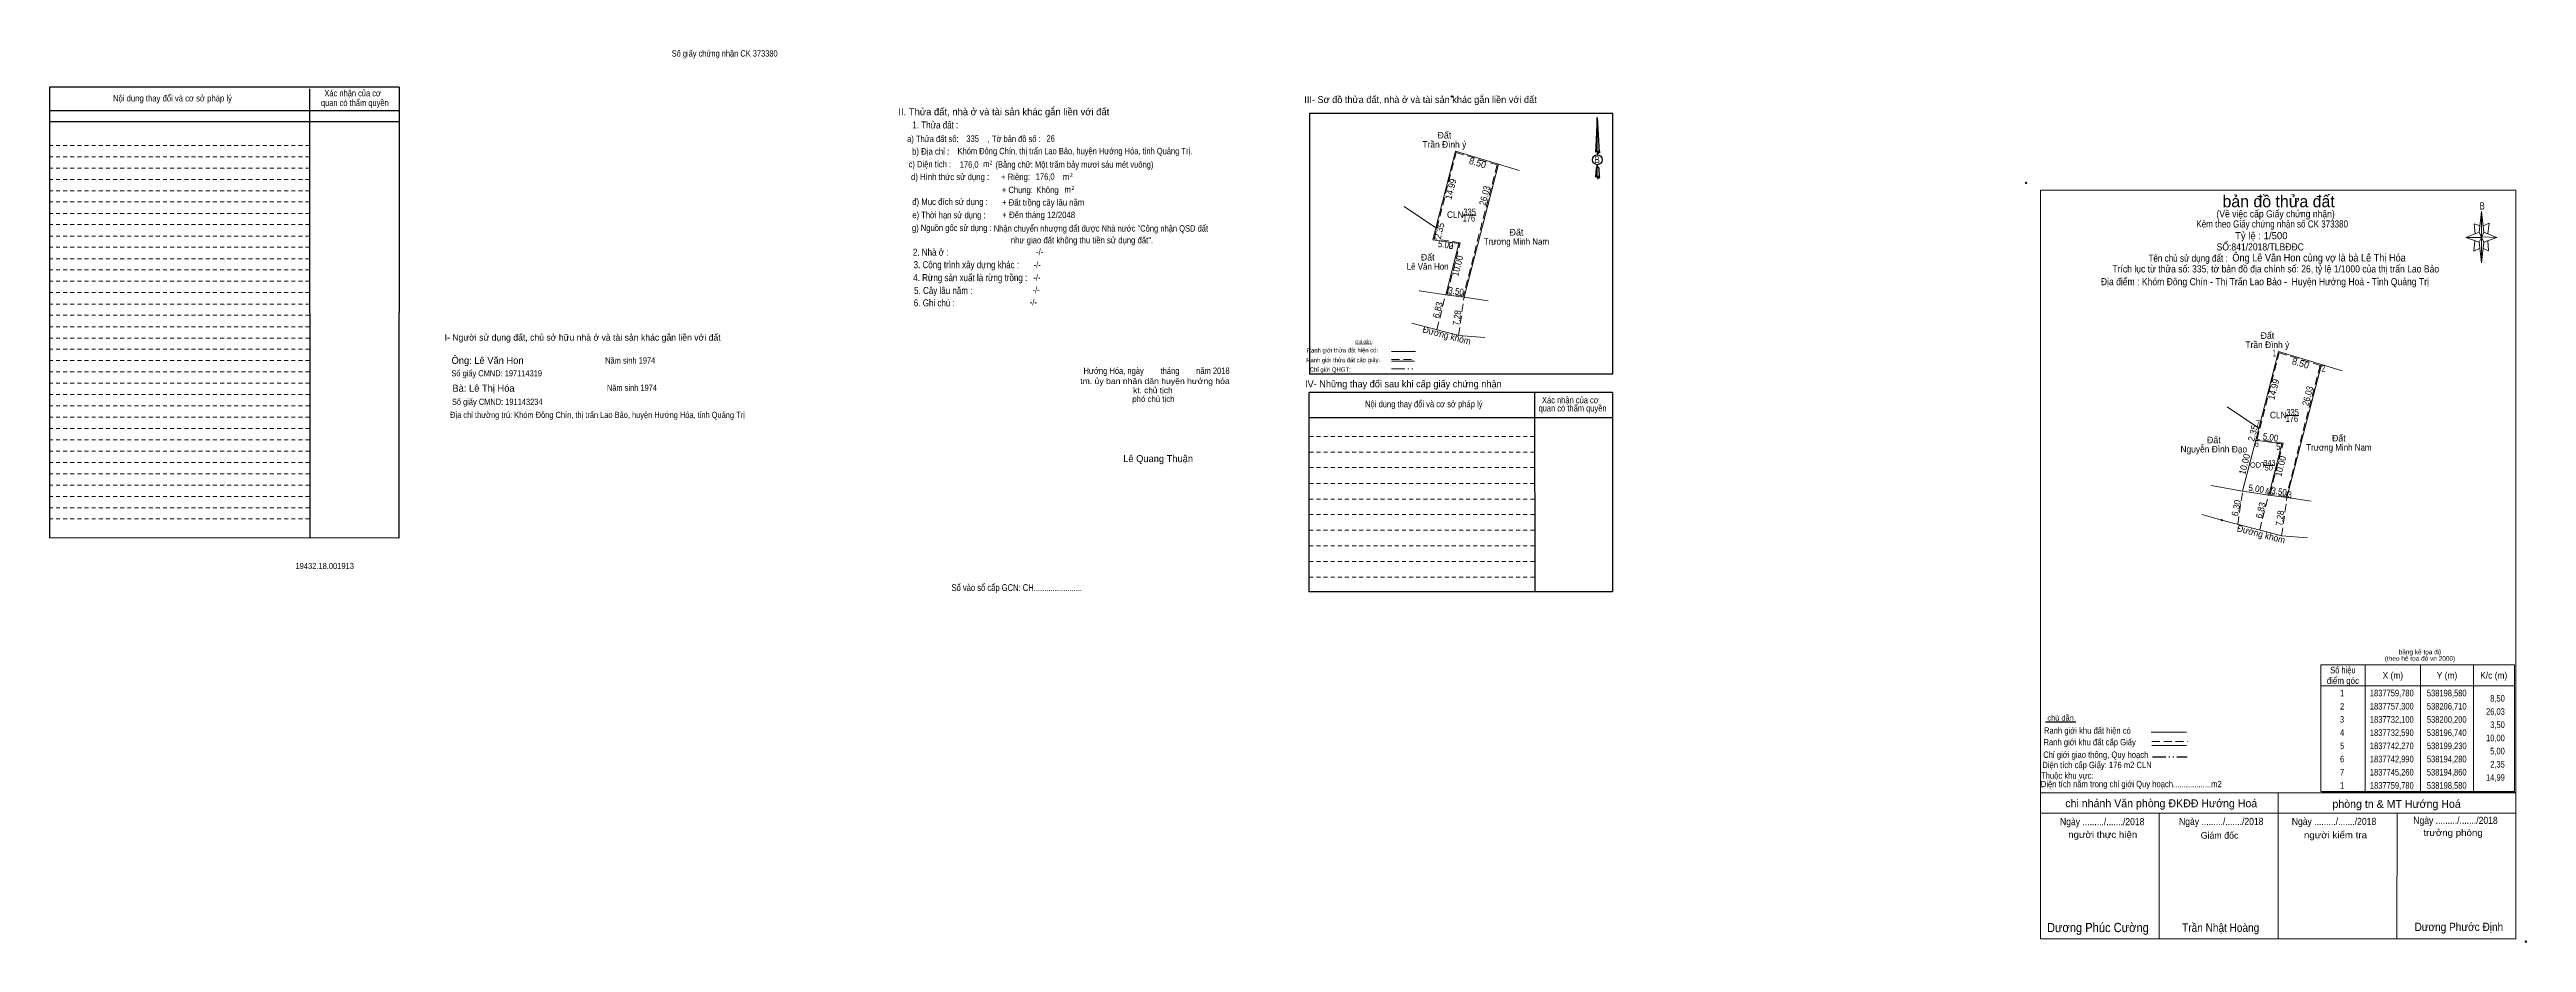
# Model space of a CAD drawing. Header units: metres. Extents: x 537777 to 538246, y 1837648 to 1837817.
import ezdxf
from ezdxf.enums import TextEntityAlignment as Align

# ---------------------------------------------------------------- set-up
doc = ezdxf.new("R2010")
doc.units = ezdxf.units.M
doc.header["$LTSCALE"] = 0.5
doc.header["$PDMODE"] = 32
doc.header["$PDSIZE"] = 0.25
for name, pattern in [('DASH_DOUBLE_DOT', [9.2, 5, -1.2, 0.3, -1.2, 0.3, -1.2]), ('MEDIUM_DASHED', [4.5, 3, -1.5]), ('SHORT_DASHED', [2.7, 1.5, -1.2])]:
    doc.linetypes.add(name, pattern=pattern)
for name, color, linetype, lineweight in [('18', 7, 'Continuous', 25), ('28', 7, 'SHORT_DASHED', 13), ('55', 7, 'Continuous', 13), ('7', 7, 'Continuous', 13)]:
    doc.layers.add(name, color=color, linetype=linetype, lineweight=lineweight)
for name, color, linetype in [('40', 7, 'Continuous'), ('5', 7, 'Continuous'), ('6', 7, 'Continuous'), ('8', 7, 'Continuous')]:
    doc.layers.add(name, color=color, linetype=linetype)

msp = doc.modelspace()

# ---------------------------------------------------------------- linework, layer by layer
at = {"layer": '18'}
for p, q in [((538069.63, 1837804.12), (538069.98, 1837797.56)), ((538069.63, 1837804.12), (538069.98, 1837797.56)), ((538069.63, 1837804.12), (538069.98, 1837797.56)), ((538069.34, 1837798.57), (538069.3, 1837797.56)), ((538069.63, 1837797.81), (538069.63, 1837797.54)), ((538069.63, 1837797.54), (538069.63, 1837797.32)), ((538069.63, 1837797.32), (538069.63, 1837797.06)), ((538069.63, 1837797.32), (538069.63, 1837797.06)), ((538069.63, 1837797.32), (538069.63, 1837797.06)), ((538069.63, 1837794.89), (538069.63, 1837795.2)), ((538069.63, 1837794.89), (538069.63, 1837795.2)), ((538069.63, 1837794.89), (538069.63, 1837795.2)), ((538069.63, 1837794.89), (538069.92, 1837794.52)), ((538069.63, 1837794.89), (538069.92, 1837794.52)), ((538069.63, 1837794.89), (538069.92, 1837794.52)), ((538069.63, 1837793.03), (538069.63, 1837792.74)), ((538069.63, 1837792.74), (538069.63, 1837792.6)), ((538069.92, 1837794.52), (538069.98, 1837792.81)), ((538069.92, 1837794.52), (538069.98, 1837792.81)), ((538069.92, 1837794.52), (538069.98, 1837792.81))]:
    msp.add_line(p, q, dxfattribs=at)
for points in [[(538069.63, 1837797.81), (538069.63, 1837804.12), (538069.34, 1837798.57)], [(538069.63, 1837793.03), (538069.63, 1837794.89), (538069.41, 1837794.52), (538069.34, 1837793.78), (538069.3, 1837792.81)]]:
    msp.add_lwpolyline(points, dxfattribs=at)
msp.add_ellipse((538069.6495, 1837796.1049), major_axis=(0, 0.9328), ratio=0.983453, dxfattribs=at)
for centre, start_param, end_param in [((538069.6498, 1837797.5423), 1.57079633, 3.07445202), ((538069.6498, 1837797.5423), 0.06714063, 1.57079633), ((538069.6498, 1837797.5423), 4.71238898, 6.28318531), ((538069.6498, 1837792.7812), 2.49106941, 3.07427841), ((538069.6498, 1837792.7812), 1.57079633, 2.49106941), ((538069.6498, 1837792.7812), 0.06714063, 1.57079633), ((538069.6498, 1837792.7812), 4.71238898, 6.28318531)]:
    msp.add_ellipse(centre, major_axis=(0.3363, 0), ratio=0.655448, start_param=start_param, end_param=end_param, dxfattribs=at)
for p in [(538069.98, 1837797.56), (538069.98, 1837792.81)]:
    msp.add_point(p, dxfattribs=at)
at = {"layer": '28', "linetype": 'Continuous', "lineweight": 25}
for p, q in [((537842.8, 1837809.85), (537776.62, 1837809.85)), ((537825.85, 1837809.58), (537825.9, 1837724.46)), ((537842.8, 1837809.85), (537842.74, 1837724.41)), ((537842.8, 1837805.4), (537776.74, 1837805.4)), ((537842.8, 1837805.4), (537776.74, 1837805.4)), ((538015.13, 1837804.89), (538015.13, 1837755.47)), ((537842.8, 1837803.28), (537776.74, 1837803.28)), ((538072.58, 1837755.47), (538015.13, 1837755.47)), ((538057.73, 1837752.02), (538057.79, 1837714.25)), ((538072.54, 1837752.02), (538072.53, 1837714.25)), ((538072.53, 1837747.2), (538015.04, 1837747.2)), ((537842.74, 1837724.41), (537776.62, 1837724.5)), ((538072.53, 1837714.25), (538015.04, 1837714.25))]:
    msp.add_line(p, q, dxfattribs=at)
at = {"layer": '28'}
for p, q in [((537825.85, 1837798.81), (537776.62, 1837798.81)), ((537825.85, 1837796.67), (537776.62, 1837796.67)), ((537825.85, 1837794.54), (537776.62, 1837794.54)), ((537825.85, 1837792.39), (537776.62, 1837792.39)), ((537825.85, 1837790.23), (537776.62, 1837790.23)), ((537825.85, 1837788.11), (537776.62, 1837788.11)), ((537825.85, 1837785.94), (537776.62, 1837785.94)), ((537825.85, 1837783.86), (537776.62, 1837783.86)), ((537825.85, 1837781.66), (537776.62, 1837781.66)), ((537825.85, 1837779.52), (537776.62, 1837779.52)), ((537825.85, 1837777.36), (537776.62, 1837777.36)), ((537825.85, 1837775.25), (537776.62, 1837775.25)), ((537825.85, 1837773.08), (537776.62, 1837773.08)), ((537825.85, 1837770.94), (537776.62, 1837770.94)), ((537825.85, 1837768.78), (537776.62, 1837768.78)), ((537825.85, 1837766.66), (537776.62, 1837766.66)), ((537825.85, 1837764.48), (537776.62, 1837764.48)), ((537825.85, 1837762.34), (537776.62, 1837762.34)), ((537825.85, 1837760.22), (537776.62, 1837760.22)), ((537825.85, 1837758.06), (537776.62, 1837758.06)), ((537825.85, 1837755.92), (537776.62, 1837755.92)), ((537825.85, 1837753.77), (537776.62, 1837753.77)), ((537825.85, 1837751.62), (537776.62, 1837751.62)), ((537825.85, 1837749.49), (537776.62, 1837749.49)), ((537825.85, 1837747.32), (537776.62, 1837747.32)), ((537825.85, 1837745.22), (537776.62, 1837745.22)), ((538057.73, 1837743.7), (538015.04, 1837743.7)), ((537825.85, 1837743.04), (537776.62, 1837743.04)), ((537825.85, 1837740.89), (537776.62, 1837740.89)), ((538057.73, 1837740.73), (538015.04, 1837740.73)), ((537825.85, 1837738.76), (537776.62, 1837738.76)), ((537825.85, 1837736.6), (537776.62, 1837736.6)), ((537825.85, 1837734.48), (537776.62, 1837734.48)), ((538057.73, 1837737.78), (538015.04, 1837737.78)), ((538057.73, 1837734.8), (538015.04, 1837734.8)), ((537825.85, 1837732.34), (537776.62, 1837732.34)), ((537825.85, 1837730.16), (537776.62, 1837730.16)), ((538057.71, 1837731.82), (538015.04, 1837731.82)), ((537825.85, 1837728.06), (537776.62, 1837728.06)), ((538057.71, 1837728.88), (538015.04, 1837728.88)), ((538057.71, 1837725.93), (538015.04, 1837725.93)), ((538057.71, 1837722.95), (538015.04, 1837722.95)), ((538057.71, 1837719.98), (538015.04, 1837719.98)), ((538057.71, 1837717.02), (538015.04, 1837717.02))]:
    msp.add_line(p, q, dxfattribs=at)
at = {"layer": '28', "linetype": 'Continuous', "lineweight": 25}
for points in [[(537842.8, 1837809.85), (537776.62, 1837809.85), (537776.62, 1837724.5)], [(538072.58, 1837755.47), (538072.58, 1837804.89), (538015.13, 1837804.89)], [(538072.54, 1837752.02), (538015.04, 1837752.02), (538015.04, 1837714.25)]]:
    msp.add_lwpolyline(points, dxfattribs=at)
at = {"layer": '28'}
msp.add_point((538042.1, 1837808.09), dxfattribs=at)
at = {"layer": '55'}
for p, q in [((538023.92, 1837761.19), (538026.93, 1837761.23)), ((538030.68, 1837759.78), (538035.19, 1837759.78)), ((538030.69, 1837757.96), (538035.04, 1837757.96)), ((538030.69, 1837757.96), (538035.04, 1837757.96))]:
    msp.add_line(p, q, dxfattribs=at)
at = {"layer": '55', "linetype": 'MEDIUM_DASHED'}
msp.add_line((538030.69, 1837758.3), (538035.19, 1837758.3), dxfattribs=at)
at = {"layer": '55', "linetype": 'DASH_DOUBLE_DOT'}
msp.add_line((538030.68, 1837756.49), (538035.19, 1837756.49), dxfattribs=at)
at = {"layer": '7'}
for p, q in [((538039.06, 1837783.22), (538042.78, 1837797.74)), ((538050.91, 1837795.26), (538042.78, 1837797.74)), ((538050.91, 1837795.26), (538044.4, 1837770.06)), ((538050.91, 1837795.26), (538054.86, 1837794.06)), ((538039.06, 1837783.22), (538033.1, 1837787.27)), ((538236.55, 1837782.38), (538237.05, 1837786.28)), ((538038.48, 1837780.95), (538039.06, 1837783.22)), ((538044.24, 1837785.59), (538046.67, 1837785.59)), ((538236.55, 1837780.48), (538234.05, 1837781.38)), ((538237.45, 1837782.38), (538239.95, 1837781.38)), ((538237.45, 1837780.48), (538237.05, 1837776.58)), ((538238.35, 1837778.88), (538237.35, 1837779.28)), ((538238.25, 1837780.78), (538238.35, 1837778.88)), ((538035.99, 1837771.26), (538035.93, 1837771.27)), ((538040.94, 1837770.55), (538035.99, 1837771.26)), ((538040.94, 1837770.55), (538044.4, 1837770.06)), ((538044.4, 1837770.06), (538048.98, 1837769.41)), ((538034.54, 1837765.16), (538043.45, 1837762.83)), ((538048.31, 1837762.42), (538043.45, 1837762.83)), ((538194.86, 1837745.26), (538198.58, 1837759.78)), ((538206.71, 1837757.3), (538198.58, 1837759.78)), ((538206.71, 1837757.3), (538200.2, 1837732.1)), ((538206.71, 1837757.3), (538210.66, 1837756.1)), ((538194.86, 1837745.26), (538188.9, 1837749.31)), ((538194.28, 1837742.99), (538194.86, 1837745.26)), ((538200.04, 1837747.63), (538202.47, 1837747.63)), ((538191.79, 1837733.3), (538194.28, 1837742.99)), ((538191.79, 1837733.3), (538185.86, 1837734.4)), ((538195.88, 1837738.19), (538197.85, 1837738.19)), ((538196.74, 1837732.59), (538191.79, 1837733.3)), ((538196.74, 1837732.59), (538200.2, 1837732.1)), ((538200.2, 1837732.1), (538204.78, 1837731.45)), ((538187.87, 1837727.85), (538199.25, 1837724.87)), ((538204.11, 1837724.46), (538199.25, 1837724.87)), ((538214.99, 1837700.42), (538214.99, 1837676.42)), ((538225.49, 1837700.42), (538225.49, 1837676.42)), ((538235.49, 1837700.42), (538235.49, 1837676.42)), ((538206.59, 1837696.42), (538243.29, 1837696.42)), ((538174.46, 1837687.67), (538181.18, 1837687.67)), ((538174.62, 1837685.14), (538181.2, 1837685.14)), ((538153.51, 1837676.14), (538243.43, 1837676.14)), ((538198.51, 1837648.52), (538198.53, 1837676.14)), ((538153.51, 1837672.34), (538243.43, 1837672.34)), ((538176.01, 1837648.52), (538176.03, 1837672.34)), ((538221.01, 1837648.52), (538221.03, 1837672.34))]:
    msp.add_line(p, q, dxfattribs=at)
at = {"layer": '7', "linetype": 'MEDIUM_DASHED'}
for p, q in [((538039.23, 1837763.94), (538040.94, 1837770.55)), ((538043.37, 1837762.85), (538044.4, 1837770.06)), ((538190.9, 1837727.06), (538191.79, 1837733.3)), ((538195.03, 1837725.98), (538196.74, 1837732.59)), ((538199.17, 1837724.89), (538200.2, 1837732.1)), ((538174.62, 1837685.89), (538181.41, 1837685.89))]:
    msp.add_line(p, q, dxfattribs=at)
at = {"layer": '7', "lineweight": 25}
msp.add_line((538160.22, 1837689.54), (538154.46, 1837689.54), dxfattribs=at)
at = {"layer": '7', "linetype": 'DASH_DOUBLE_DOT', "lineweight": 25}
msp.add_line((538174.76, 1837683.01), (538181.3, 1837683.01), dxfattribs=at)
at = {"layer": '7', "linetype": 'MEDIUM_DASHED'}
for points in [[(538042.92, 1837797.49), (538050.67, 1837795.12), (538044.25, 1837770.28), (538041.19, 1837770.72), (538043.7, 1837780.4), (538038.73, 1837781.12), (538039.25, 1837783.17)], [(538198.72, 1837759.53), (538206.47, 1837757.16), (538200.05, 1837732.32), (538196.99, 1837732.76), (538199.48, 1837742.44), (538194.53, 1837743.16), (538195.05, 1837745.21)]]:
    msp.add_lwpolyline(points, close=True, dxfattribs=at)
at = {"layer": '7'}
for points in [[(538153.51, 1837790.32), (538243.51, 1837790.32), (538243.51, 1837648.52), (538153.51, 1837648.52)], [(538237.05, 1837786.28), (538237.45, 1837782.38), (538237.05, 1837781.38)], [(538237.05, 1837781.38), (538234.05, 1837781.38), (538236.55, 1837782.38), (538237.45, 1837780.48), (538239.95, 1837781.38), (538237.05, 1837781.48)], [(538237.05, 1837781.38), (538237.05, 1837776.58), (538236.55, 1837780.48)], [(538206.59, 1837700.42), (538243.29, 1837700.42), (538243.29, 1837676.42), (538206.59, 1837676.42)]]:
    msp.add_lwpolyline(points, close=True, dxfattribs=at)
for points in [[(538237.05, 1837781.38), (538236.55, 1837782.38), (538234.05, 1837781.38)], [(538236.75, 1837783.58), (538235.65, 1837783.98), (538235.85, 1837782.08)], [(538237.05, 1837781.38), (538237.45, 1837780.48), (538239.95, 1837781.38)], [(538237.35, 1837783.58), (538238.45, 1837784.08), (538238.25, 1837782.08)], [(538040.94, 1837770.55), (538043.45, 1837780.23), (538038.48, 1837780.95)], [(538235.75, 1837780.78), (538235.55, 1837778.78), (538236.65, 1837779.28)], [(538196.74, 1837732.59), (538199.23, 1837742.27), (538194.28, 1837742.99)], [(538184.06, 1837728.89), (538187.87, 1837727.85), (538199.25, 1837724.87)], [(538243.5, 1837692.75), (538243.5, 1837676.25), (538206.8, 1837676.25)]]:
    msp.add_lwpolyline(points, dxfattribs=at)
for p in [(538150.81, 1837791.72), (538187.87, 1837727.85), (538245.41, 1837648.02), (538245.41, 1837647.94)]:
    msp.add_point(p, dxfattribs=at)

# ---------------------------------------------------------------- texts
at = {"layer": '18'}
for s, height, p in [('II. Thửa đất, nhà ở và tài sản khác gắn liền với đất', 1.334, (537957.275, 1837804.54)), ('Ông: Lê Văn Hon', 1.32, (537859.54, 1837757.44)), ('Bà: Lê Thị Hóa', 1.32, (537858.775, 1837752.17)), ('phó chủ tịch', 1.11, (537985.6, 1837750.23)), ('Lê Quang Thuận', 1.317, (537986.49, 1837738.83))]:
    msp.add_text(s, height=height, dxfattribs=at).set_placement(p, align=Align.CENTER)
for s, height, width, p in [('a) Thửa đất số:              , Tờ bản đồ số : ', 1.223, 0.8, (537951.815, 1837799.46)), ('1. Thửa đất :', 1.334, 0.85, (537944.32, 1837802.04)), ('335', 1.22, 0.8, (537951.375, 1837799.5)), ('26', 1.21, 0.8, (537966.15, 1837799.55)), ('c) Diện tích :                                                   ', 1.223, 0.85, (537953.45, 1837794.66)), ('b) Địa chỉ : ', 1.223, 0.9, (537943.63, 1837797.09)), ('176,0', 1.22, 0.8, (537950.715, 1837794.61)), (' m', 1.223, 0.85, (537953.77, 1837794.71)), ('2', 0.7405, 0.75, (537954.845, 1837795.2)), ('(Bằng chữ: Một trăm bảy mươi sáu mét vuông)', 1.22, 0.85, (537970.65, 1837794.61)), ('B', 1.28, 0.85, (538069.615, 1837795.49)), ('d) Hình thức sử dụng :', 1.222, 0.9, (537947.115, 1837792.26)), ('+ Riêng: ', 1.222, 0.9, (537959.695, 1837792.26)), ('       + Chung:', 1.222, 0.85, (537958.44, 1837789.79)), ('176,0', 1.22, 0.85, (537965.1, 1837792.31)), ('Không', 1.222, 0.9, (537965.545, 1837789.79)), (' m', 1.222, 0.9, (537968.855, 1837792.3)), (' m', 1.222, 0.9, (537969.175, 1837789.86)), ('2', 0.7405, 0.8, (537970.055, 1837792.83)), ('2', 0.7405, 0.8, (537970.355, 1837790.4)), ('đ) Mục đích sử dụng :', 1.222, 0.9, (537947.09, 1837787.55)), ('e) Thời hạn sử dụng :', 1.222, 0.85, (537946.89, 1837785.04)), ('+ ', 1.22, 0.8, (537957.575, 1837785.06)), ('Đến tháng 12/2048', 1.22, 0.9, (537964.525, 1837785.06)), ('g) Nguồn gốc sử dụng :', 1.222, 0.85, (537947.425, 1837782.6)), ('2. Nhà ở :', 1.334, 0.85, (537943.43, 1837777.94)), ('3. Công trình xây dựng khác :', 1.334, 0.85, (537950.185, 1837775.56)), ('4. Rừng sản xuất là rừng trồng :', 1.334, 0.85, (537950.925, 1837773.11)), ('5. Cây lâu năm :', 1.334, 0.85, (537945.815, 1837770.68)), ('6. Ghi chú :', 1.334, 0.85, (537944.115, 1837768.33)), ('tm. ủy ban nhân dân huyện hướng hóa', 1.11, 1.1, (537985.895, 1837753.62)), ('Hướng Hóa, ngày        tháng        năm 2018', 1.227, 0.8, (537986.2, 1837755.52)), ('kt. chủ tịch', 1.11, 1.05, (537985.495, 1837751.89)), ('19432.18.001913', 1.15, 0.85, (537828.715, 1837718.58)), ('Số vào sổ cấp GCN: CH.......................', 1.299, 0.8, (537959.745, 1837714.4))]:
    msp.add_text(s, height=height, dxfattribs=dict(at, width=width)).set_placement(p, align=Align.CENTER)
for s, height, width, p in [(' Khóm Đông Chín, thị trấn Lao Bảo, huyện Hướng Hóa, tỉnh Quảng Trị.', 1.21, 0.85, (537948.12, 1837797.16)), ('Nhận chuyển nhượng đất được Nhà nước "Công nhận QSD đất ', 1.215, 0.85, (537955.36, 1837782.5)), ('như giao đất không thu tiền sử dụng đất".', 1.215, 0.9, (537958.6, 1837780.27))]:
    msp.add_text(s, height=height, dxfattribs=dict(at, width=width)).set_placement(p)
at = {"layer": '28'}
for s, height, width, p in [('Xác nhận của cơ', 1.208, 0.85, (537834, 1837808.12)), ('Xác nhận của cơ', 1.208, 0.85, (537834, 1837808.12)), ('Nội dung thay đổi và cơ sở pháp lý', 1.208, 0.9, (537799.89, 1837807.16)), ('Nội dung thay đổi và cơ sở pháp lý', 1.208, 0.9, (537799.89, 1837807.16)), (' quan có thẩm quyền', 1.208, 0.85, (537834.215, 1837806.29)), (' quan có thẩm quyền', 1.208, 0.85, (537834.215, 1837806.29)), ('-/-', 1.223, 0.85, (537963.585, 1837775.6)), ('-/-', 1.223, 0.85, (537964.065, 1837778.04)), ('-/-', 1.223, 0.85, (537963.385, 1837770.85)), ('-/-', 1.223, 0.85, (537963.545, 1837773.21)), ('-/-', 1.223, 0.85, (537962.865, 1837768.53)), ('Nội dung thay đổi và cơ sở pháp lý', 1.223, 0.85, (538036.78, 1837749.22)), (' quan có thẩm quyền', 1.223, 0.8, (538064.75, 1837748.43)), ('Xác nhận của cơ', 1.223, 0.8, (538064.53, 1837749.97))]:
    msp.add_text(s, height=height, dxfattribs=dict(at, width=width)).set_placement(p, align=Align.CENTER)
for s, height, p in [('III- Sơ đồ thửa đất, nhà ở và tài sản khác gắn liền với đất', 1.297, (538036.16, 1837806.86)), ('I- Người sử dụng đất, chủ sở hữu nhà ở và tài sản khác gắn liền với đất', 1.224, (537877.54, 1837761.84)), ('IV- Những thay đổi sau khi cấp giấy chứng nhận', 1.297, (538032.915, 1837753))]:
    msp.add_text(s, height=height, dxfattribs=at).set_placement(p, align=Align.CENTER)
at = {"layer": '28', "width": 0.9}
for s, p in [('Năm sinh 1974', (537881.81, 1837757.5)), ('Số giấy CMND: 197114319', (537852.7, 1837755.07)), ('Năm sinh 1974', (537882.14, 1837752.33)), ('Địa chỉ thường trú: Khóm Đông Chín, thị trấn Lao Bảo, huyện Hướng Hóa, tỉnh Quảng Trị', (537852.46, 1837747.19)), ('Số giấy CMND: 191143234', (537852.8, 1837749.67))]:
    msp.add_text(s, height=1.17, dxfattribs=at).set_placement(p)
at = {"layer": '40', "width": 0.85}
msp.add_text('Số giấy chứng nhận CK 373380', height=1.2, dxfattribs=at).set_placement((537904.43, 1837815.66), align=Align.CENTER)
at = {"layer": '5'}
msp.add_text('0', height=1.25, rotation=351.879, dxfattribs=at).set_placement((538041.8467, 1837779.2334), align=Align.CENTER)
at = {"layer": '55'}
for s, height, width, p in [('Ranh giới thửa đất cấp giấy:', 0.8294, 0.8, (538021.509, 1837757.7534)), ('Ranh giới thửa đất hiện có:', 0.8331, 0.8, (538021.384, 1837759.6029)), ('Chỉ giới QHGT:', 0.8294, 0.85, (538019.074, 1837755.9477))]:
    msp.add_text(s, height=height, rotation=0.135, dxfattribs=dict(at, width=width)).set_placement(p, align=Align.CENTER)
msp.add_text('chú dẫn :', height=0.6123, rotation=359.974, dxfattribs=at).set_placement((538025.4949, 1837761.3491), align=Align.CENTER)
at = {"layer": '6', "width": 0.9}
msp.add_text('+ Đất trồng cây lâu năm', height=1.215, dxfattribs=at).set_placement((537964.72, 1837787.42), align=Align.CENTER)
at = {"layer": '7'}
for s, height, p in [('Đất', 1.25, (538040.69, 1837800.14)), ('bản đồ thửa đất', 2.25, (538198.615, 1837787.11)), ('Đất', 1.25, (538054.33, 1837781.75)), ('Tỷ lệ : 1/500', 1.35, (538195.335, 1837781.06)), ('Đất', 1.25, (538037.52, 1837777.02)), ('Đất', 1.25, (538196.49, 1837762.18)), ('Đất', 1.25, (538186.34, 1837742.4)), ('Đất', 1.25, (538210.02, 1837742.74)), ('(theo hệ tọa độ vn 2000)', 0.885, (538225.385, 1837701.19)), ('bảng kê tọa độ', 0.885, (538225.39, 1837702.41)), ('chi nhánh Văn phòng ĐKĐĐ Hướng Hoá', 1.5, (538176.395, 1837673.44)), ('phòng tn & MT Hướng Hoá', 1.5, (538220.95, 1837673.32)), ('Giám đốc', 1.25, (538187.43, 1837667.49))]:
    msp.add_text(s, height=height, dxfattribs=at).set_placement(p, align=Align.CENTER)
for s, height, width, p in [('Trần Đình ý', 1.25, 0.95, (538040.685, 1837798.39)), ('CLN', 1.25, 0.95, (538042.755, 1837785.08)), ('335', 1.25, 0.85, (538045.465, 1837785.61)), ('(Về việc cấp Giấy chứng nhận)', 1.35, 0.9, (538198.045, 1837785.19)), ('B', 1.378, 0.8, (538237.15, 1837786.68)), ('176', 1.25, 0.85, (538045.325, 1837784.41)), ('Trương Minh Nam', 1.25, 0.9, (538054.325, 1837780)), ('Lê Văn Hon', 1.25, 0.9, (538037.52, 1837775.27)), ('Tên chủ sử dụng đất :', 1.35, 0.85, (538181.475, 1837776.79)), ('SỐ:841/2018/TLBĐĐC', 1.35, 0.9, (538195.135, 1837778.93)), ('Địa điểm : Khóm Đông Chín - Thị Trấn Lao Bảo -  Huyện Hướng Hoá - Tỉnh Quảng Trị ', 1.35, 0.9, (538196.245, 1837772.34)), ('Trích lục từ thửa số: 335, tờ bản đồ địa chính số: 26, tỷ lệ 1/1000 của thị trấn Lao Bảo', 1.35, 0.9, (538198.075, 1837774.76)), ('Trần Đình ý', 1.25, 0.95, (538196.485, 1837760.43)), ('CLN', 1.25, 0.95, (538198.555, 1837747.12)), ('335', 1.25, 0.85, (538201.265, 1837747.65)), ('176', 1.25, 0.85, (538201.125, 1837746.45)), ('Nguyễn Đình Đạo', 1.25, 0.95, (538186.345, 1837740.65)), ('343', 1.01, 0.85, (538196.88, 1837738.21)), ('Trương Minh Nam', 1.25, 0.9, (538210.015, 1837740.99)), ('ODT', 1.01, 0.95, (538194.665, 1837737.78)), ('50', 1.01, 0.85, (538196.76, 1837737.24)), ('điểm góc', 1.25, 0.9, (538210.79, 1837696.8)), ('Số hiệu', 1.25, 0.85, (538210.79, 1837698.8)), ('X (m)', 1.25, 0.95, (538220.24, 1837697.8)), ('Y (m)', 1.25, 0.95, (538230.495, 1837697.8)), ('K/c (m)', 1.25, 0.95, (538239.335, 1837697.8)), (' 2', 1.25, 0.85, (538210.445, 1837691.95)), (' 1', 1.25, 0.75, (538210.44, 1837694.45)), ('1837759,780', 1.25, 0.85, (538220.04, 1837694.45)), ('1837757,300', 1.25, 0.85, (538220.04, 1837691.95)), ('538198,580', 1.25, 0.85, (538230.44, 1837694.45)), ('538206,710', 1.25, 0.85, (538230.44, 1837691.95)), ('Ranh giới khu đất hiện có ', 1.2, 0.9, (538162.615, 1837687.37)), ('chú dẫn', 0.9998, 1.05, (538157.34, 1837689.87)), (' 4', 1.25, 0.85, (538210.44, 1837686.95)), (' 3', 1.25, 0.8, (538210.435, 1837689.45)), ('1837732,100', 1.25, 0.85, (538220.04, 1837689.45)), ('1837732,590', 1.25, 0.85, (538220.04, 1837686.95)), ('538200,200', 1.25, 0.85, (538230.44, 1837689.45)), ('538196,740', 1.25, 0.85, (538230.44, 1837686.95)), ('Chỉ giới giao thông, Quy hoạch', 1.2, 0.9, (538164, 1837682.8)), ('Ranh giới khu đất cấp Giấy', 1.2, 0.9, (538162.84, 1837685.18)), (' 5', 1.25, 0.8, (538210.445, 1837684.45)), (' 6', 1.25, 0.85, (538210.445, 1837681.95)), ('1837742,270', 1.25, 0.85, (538220.04, 1837684.45)), ('1837742,990', 1.25, 0.85, (538220.04, 1837681.95)), ('538199,230', 1.25, 0.85, (538230.44, 1837684.45)), ('538194,280', 1.25, 0.85, (538230.44, 1837681.95)), ('Thuộc khu vực: ', 1.2, 0.9, (538158.81, 1837678.84)), ('Diện tích nằm trong chỉ giới Quy hoạch..................m2', 1.2, 0.9, (538170.725, 1837677.24)), ('Diện tích cấp Giấy: 176 m2 CLN', 1.2, 0.9, (538164.24, 1837680.85)), (' 7', 1.25, 0.8, (538210.445, 1837679.45)), (' 1', 1.25, 0.75, (538210.44, 1837676.95)), ('1837745,260', 1.25, 0.85, (538220.04, 1837679.45)), ('1837759,780', 1.25, 0.85, (538220.04, 1837676.95)), ('538194,860', 1.25, 0.85, (538230.44, 1837679.45)), ('538198,580', 1.25, 0.85, (538230.44, 1837676.95)), ('Ngày ........./......./2018', 1.35, 0.9, (538165.22, 1837670.04)), ('người thực hiện', 1.25, 1.1, (538165.315, 1837667.64)), ('Ngày ........./......./2018', 1.35, 0.9, (538187.76, 1837670.08)), ('Ngày ........./......./2018', 1.35, 0.9, (538209.1, 1837670.08)), ('người kiểm tra', 1.25, 1.1, (538209.38, 1837667.56)), ('Ngày ........./......./2018', 1.35, 0.9, (538232.1, 1837670.28)), (' trưởng phòng', 1.25, 1.1, (538231.39, 1837668)), ('Dương Phúc Cường', 1.75, 0.9, (538164.405, 1837649.78)), ('Trần Nhật Hoàng', 1.58, 0.9, (538187.645, 1837649.84)), ('Dương Phước Định', 1.58, 0.9, (538232.73, 1837649.98))]:
    msp.add_text(s, height=height, dxfattribs=dict(at, width=width)).set_placement(p, align=Align.CENTER)
for p in [(538046.7977, 1837794.924), (538202.5977, 1837756.964)]:
    msp.add_text('8.50', height=1.25, rotation=343.036, dxfattribs=at).set_placement(p, align=Align.CENTER)
for s, rotation, width, p in [('14.99', 75.618, 0.95, (538042.4884, 1837790.4148)), ('26.03', 75.515, 0.9, (538048.9153, 1837789.1787)), ('2.35', 75.618, 0.95, (538040.352, 1837782.5098)), ('5.02', 351.879, 0.9, (538040.8417, 1837779.39)), ('10.00', 75.618, 0.95, (538043.791, 1837775.8548)), ('3.50', 351.879, 0.9, (538042.8167, 1837770.5993)), ('6.83', 75.496, 0.95, (538040.0138, 1837767.5035)), ('7.28', 81.87, 0.9, (538043.6874, 1837766.0716)), ('Đường khóm', 345.326, 0.95, (538040.9817, 1837762.2362)), ('14.99', 75.618, 0.95, (538198.2884, 1837752.4548)), ('26.03', 75.515, 0.9, (538204.7153, 1837751.2187)), ('2.35', 75.618, 0.95, (538194.352, 1837744.1398)), ('5.00', 351.879, 0.9, (538196.9967, 1837742.9393)), ('10.00', 75.618, 0.95, (538192.761, 1837738.2748)), ('10.00', 75.618, 0.95, (538199.591, 1837737.8948)), ('5.00', 351.879, 0.9, (538194.2967, 1837733.1893)), ('6.30', 78.527, 0.95, (538191.1956, 1837730.0157)), ('6.83', 75.496, 0.95, (538195.8138, 1837729.5435)), ('3.50', 351.879, 0.9, (538198.6167, 1837732.6393)), ('7.28', 81.87, 0.9, (538199.4874, 1837728.1116)), ('Đường khóm', 345.326, 0.95, (538195.1517, 1837724.5662))]:
    msp.add_text(s, height=1.25, rotation=rotation, dxfattribs=dict(at, width=width)).set_placement(p, align=Align.CENTER)
at = {"layer": '7', "width": 0.9}
msp.add_text('Ông Lê Văn Hon cùng vợ là bà Lê Thị Hóa', height=1.44, dxfattribs=at).set_placement((538189.85, 1837776.84))
at = {"layer": '7'}
for s, width, p in [(' 1', 0.75, (538198.19, 1837758.89)), (' 2', 0.85, (538207.46, 1837755.94)), (' 7', 0.8, (538195.08, 1837745.5)), (' 6', 0.85, (538194.87, 1837741.72)), (' 5', 0.8, (538198.93, 1837741.16)), (' 4', 0.85, (538196.83, 1837732.66)), (' 3', 0.8, (538201.11, 1837732.06)), ('26,03', 0.85, (538241.44, 1837690.95)), ('8,50', 0.85, (538241.44, 1837693.45)), ('3,50', 0.85, (538241.44, 1837688.45)), ('10,00', 0.85, (538241.44, 1837685.95)), ('5,00', 0.85, (538241.44, 1837683.45)), ('14,99', 0.85, (538241.44, 1837678.45)), ('2,35', 0.85, (538241.44, 1837680.95))]:
    msp.add_text(s, height=1.25, dxfattribs=dict(at, width=width)).set_placement(p, align=Align.RIGHT)
at = {"layer": '8', "width": 0.85}
msp.add_text('Kèm theo Giấy chứng nhận số CK 373380', height=1.34, dxfattribs=at).set_placement((538197.4, 1837783.28), align=Align.CENTER)

doc.saveas('drawing.dxf')
